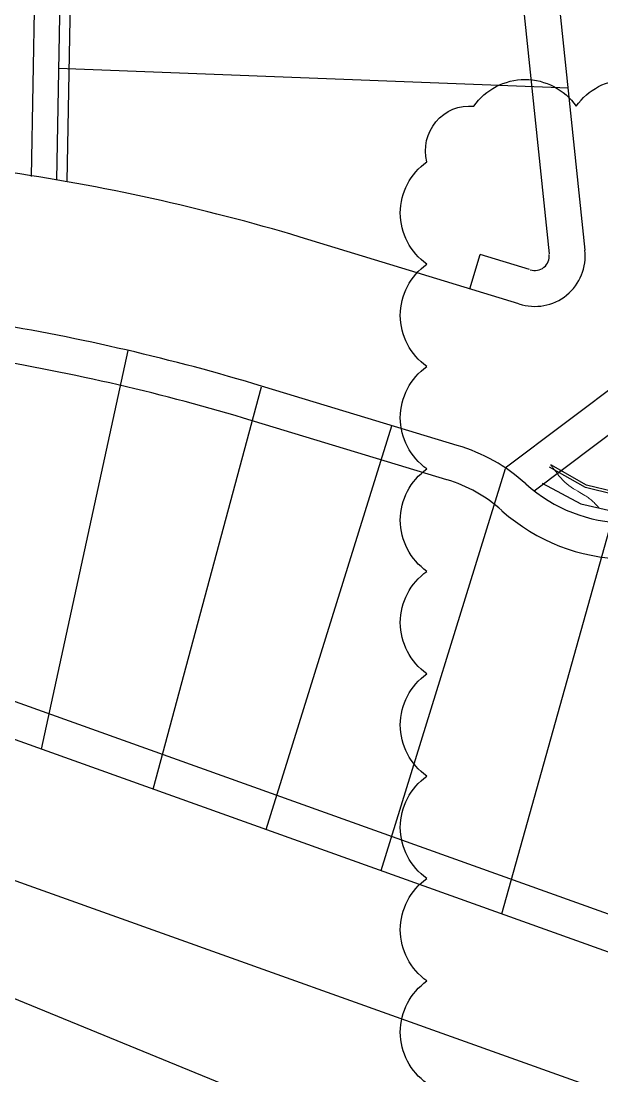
# Model space of a CAD drawing. Extents: x -19176 to -17597, y 5652440 to 5654285.
# Drawn here: x -18239.2 to -18182.5, y 5653003.3 to 5653106.3 of the extents above; entities that cross this region are included whole.
import ezdxf

# ---------------------------------------------------------------- set-up
doc = ezdxf.new("R2010")
doc.units = 0
doc.header["$LTSCALE"] = 5
for name, color, linetype in [('AS-ROADS', 254, 'Continuous'), ('F-RW', 190, 'Continuous'), ('L-TITLEDB', 4, 'Continuous'), ('PROPOSED-SCOPE', 240, 'Continuous')]:
    doc.layers.add(name, color=color, linetype=linetype)
doc.layers.add('C-TOPO-MINR', color=7, linetype='Continuous', lineweight=13, true_color=0xe9d5af)

msp = doc.modelspace()

# ---------------------------------------------------------------- linework, layer by layer
at = {"layer": 'AS-ROADS', "flags": 128}
for points in [[(-18188.29, 5653061.155), (-18184.507, 5653059.119), (-18181.537, 5653058.442), (-18179.673, 5653058.31), (-18178.124, 5653058.397), (-18175.526, 5653059.183), (-18174.181, 5653059.801), (-18173.716, 5653060.097), (-18171.728, 5653061.394), (-18169.523, 5653063.323), (-18169.209, 5653063.657), (-18167.467, 5653066.018), (-18166.696, 5653068.047), (-18166.467, 5653069.199), (-18166.125, 5653071.429), (-18166.251, 5653074.693), (-18166.528, 5653075.884)], [(-18168.243, 5653075.735), (-18167.663, 5653071.614), (-18168.271, 5653068.388), (-18169.022, 5653066.518), (-18170.314, 5653064.841), (-18173.249, 5653062.357), (-18174.822, 5653061.371), (-18175.914, 5653060.811), (-18178.346, 5653060.065), (-18181.289, 5653060.055), (-18184.058, 5653060.732), (-18187.589, 5653062.721)], [(-18168.491, 5653075.7), (-18167.916, 5653071.62), (-18168.512, 5653068.458), (-18169.241, 5653066.643), (-18170.496, 5653065.015), (-18173.397, 5653062.559), (-18174.946, 5653061.589), (-18176.008, 5653061.044), (-18178.384, 5653060.315), (-18181.259, 5653060.305), (-18183.965, 5653060.967), (-18187.466, 5653062.939)]]:
    msp.add_lwpolyline(points, dxfattribs=at)
at = {"layer": 'C-TOPO-MINR', "flags": 128}
msp.add_lwpolyline([(-18182.721, 5653058.712), (-18182.721, 5653058.712), (-18182.733, 5653058.724), (-18182.756, 5653058.749), (-18182.791, 5653058.786), (-18182.838, 5653058.835), (-18182.896, 5653058.896), (-18182.966, 5653058.97), (-18183.048, 5653059.056), (-18183.142, 5653059.154), (-18183.235, 5653059.249), (-18183.329, 5653059.339), (-18183.424, 5653059.426), (-18183.519, 5653059.509), (-18183.614, 5653059.588), (-18183.709, 5653059.663), (-18183.805, 5653059.734), (-18183.901, 5653059.802), (-18184.013, 5653059.877), (-18184.142, 5653059.959), (-18184.287, 5653060.049), (-18184.448, 5653060.147), (-18184.625, 5653060.252), (-18184.818, 5653060.364), (-18185.028, 5653060.484), (-18185.253, 5653060.612), (-18185.473, 5653060.752), (-18185.687, 5653060.907), (-18185.895, 5653061.075), (-18186.096, 5653061.256), (-18186.292, 5653061.451), (-18186.482, 5653061.659), (-18186.666, 5653061.88), (-18186.844, 5653062.116), (-18187, 5653062.321), (-18187.133, 5653062.498), (-18187.244, 5653062.645), (-18187.333, 5653062.762), (-18187.4, 5653062.85), (-18187.444, 5653062.909), (-18187.467, 5653062.938), (-18187.467, 5653062.938)], dxfattribs=at)
at = {"layer": 'F-RW'}
for p, q in [((-18195.363, 5653080.127), (-18194.342, 5653083.475)), ((-18191.917, 5653062.649), (-18167.637, 5653080.923)), ((-18189.087, 5653060.398), (-18165.995, 5653077.778)), ((-18242.664, 5653040.867), (-18172.546, 5653015.757)), ((-18243.844, 5653037.572), (-18152.876, 5653004.996)), ((-18151.895, 5652990.895), (-18246.788, 5653024.824))]:
    msp.add_line(p, q, dxfattribs=at)
at = {"layer": 'F-RW', "flags": 128}
for points in [[(-18236.883, 5653163.008), (-18238.196, 5653091.104)], [(-18233.415, 5653161.241), (-18234.705, 5653090.597)], [(-18191.376, 5653119.68), (-18187.614, 5653083.537)], [(-18189.54, 5653082.009), (-18194.342, 5653083.475)], [(-18197.599, 5653061.489), (-18217.467, 5653067.513)]]:
    msp.add_lwpolyline(points, dxfattribs=at)
at = {"layer": 'F-RW'}
for centre, radius, start, end in [((-18189.015, 5653083.328), 1.416, 251.65456, 6.67925), ((-18179.903, 5653072.227), 18.475, 228.16905, 30.33786), ((-18276.164, 5652870.296), 205.766, 73.42053, 80.94454), ((-18201.523, 5653048.243), 13.815, 47.79062, 73.4251)]:
    msp.add_arc(centre, radius, start, end, dxfattribs=at)
at = {"layer": 'L-TITLEDB'}
msp.add_line((-18240.136, 5653010.942), (-18168.297, 5652981.562), dxfattribs=at)
msp.add_line((-18240.136, 5653010.942), (-18168.297, 5652981.562), dxfattribs=at)
at = {"layer": 'L-TITLEDB', "flags": 128}
for points in [[(-18234.406, 5653161.746), (-18235.702, 5653090.77)], [(-18187.895, 5653120.043), (-18184.132, 5653083.899)], [(-18235.503, 5653101.691), (-18185.714, 5653099.745)], [(-18190.562, 5653078.662), (-18211.933, 5653085.183)], [(-18237.184, 5653035.186), (-18228.704, 5653074.11)], [(-18196.584, 5653064.839), (-18216.451, 5653070.862)], [(-18226.28, 5653031.282), (-18215.707, 5653070.56)], [(-18215.234, 5653027.326), (-18202.981, 5653066.764)], [(-18204.029, 5653023.314), (-18191.87, 5653062.578)], [(-18192.241, 5653019.092), (-18181.517, 5653057.339)]]:
    msp.add_lwpolyline(points, dxfattribs=at)
at = {"layer": 'L-TITLEDB'}
for centre, radius, start, end in [((-18269.809, 5652892.311), 201.369, 73.2968, 81.8107), ((-18189.015, 5653083.328), 4.916, 251.65456, 6.67925), ((-18179.903, 5653072.227), 14.975, 228.16905, 30.33786), ((-18276.164, 5652870.296), 209.266, 73.42053, 80.94454), ((-18201.523, 5653048.243), 17.315, 47.79062, 73.4251)]:
    msp.add_arc(centre, radius, start, end, dxfattribs=at)
at = {"layer": 'PROPOSED-SCOPE', "flags": 128}
msp.add_lwpolyline([(-18199.542, 5653002.538, -0.5205671), (-18199.542, 5653012.538, -0.5205671), (-18199.542, 5653022.538, -0.5205671), (-18199.542, 5653032.538, -0.5205671), (-18199.542, 5653042.538, -0.5205671), (-18199.542, 5653052.538, -0.5205671), (-18199.542, 5653062.538, -0.5205671), (-18199.542, 5653072.538, -0.5205671), (-18199.542, 5653082.538, -0.5205671), (-18199.542, 5653092.538, -0.5205671), (-18194.968, 5653097.965, -0.5205671), (-18184.968, 5653097.965, -0.5205671), (-18174.968, 5653097.965, -0.5205671)], format="xyb", dxfattribs=at)

doc.saveas('drawing.dxf')
